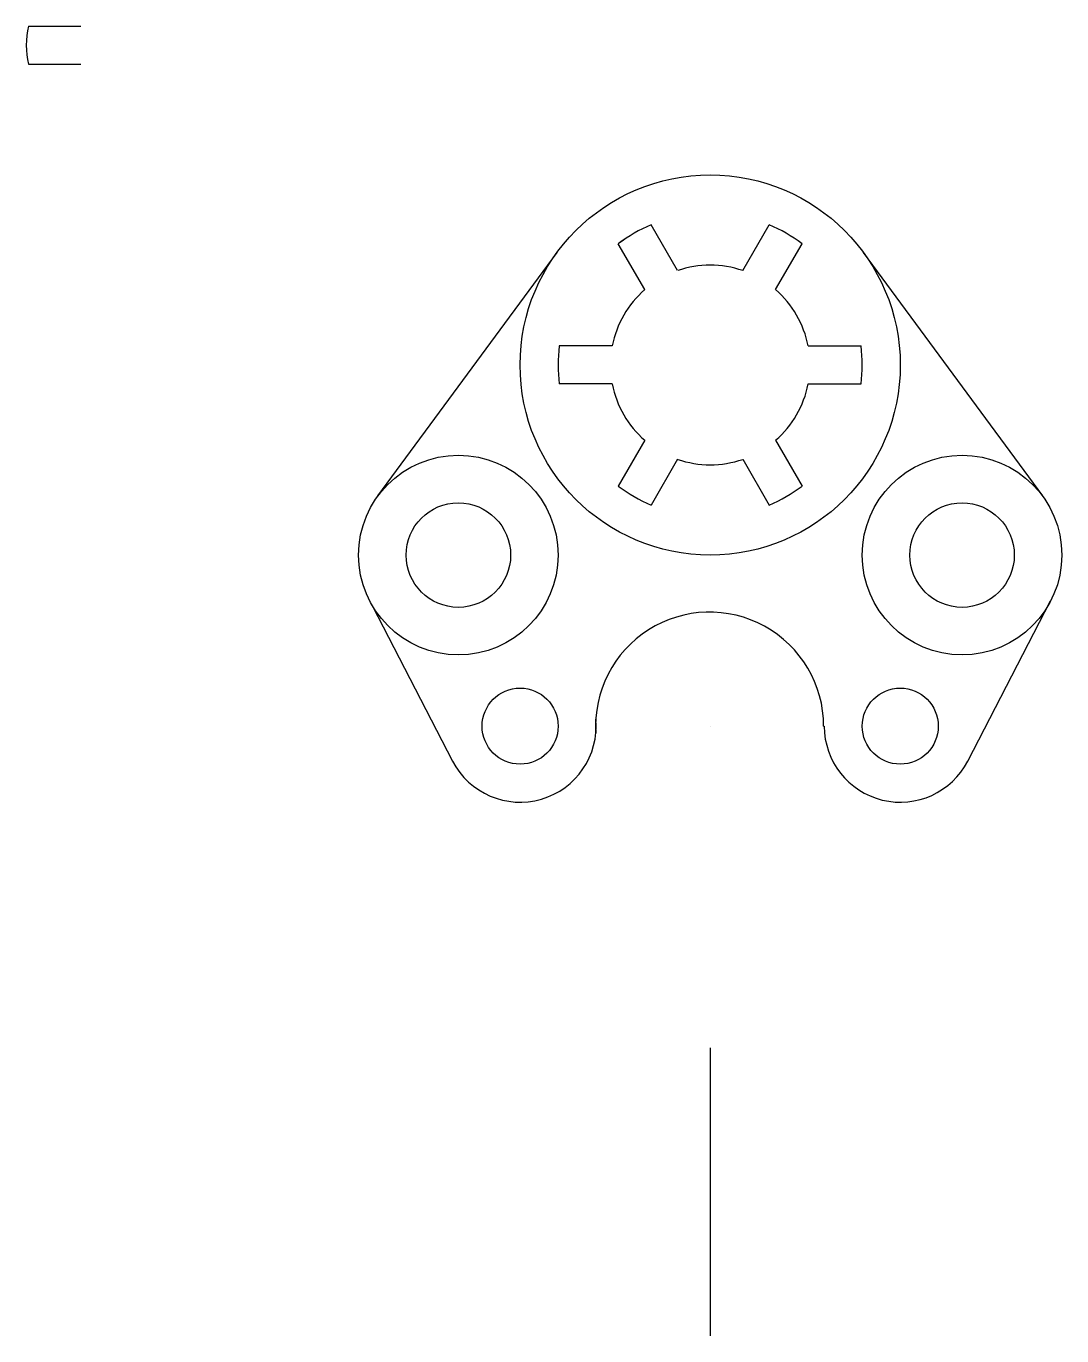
# Model space of a CAD drawing. Header units: millimetres. Extents: x 32 to 250, y -26 to 249.
import ezdxf

# ---------------------------------------------------------------- set-up
doc = ezdxf.new("R2010")
doc.units = ezdxf.units.MM

# ---------------------------------------------------------------- blocks, each defined once
blk = doc.blocks.new('*U4')
for p, q in [((-5.69, 4), (5.44, 4)), ((-5.69, -4), (5.44, -4))]:
    blk.add_line(p, q)
blk.add_arc((-26.31, 0), 32, 352.8192, 7.1808)
blk = doc.blocks.new('*U5')
at = {"color": 0, "linetype": 'ByBlock', "lineweight": -2, "transparency": 16777216}
for p, rotation in [((162.58, 200.95), 120), ((188.89, 200.95), 59.99999999999999), ((149.43, 178.16), 180), ((162.58, 155.38), 239.9999999999999), ((188.89, 155.38), 299.9999999999999)]:
    blk.add_blockref('*U4', p, dxfattribs=dict(at, rotation=rotation))
blk.add_blockref('*U4', (202.04, 178.16), dxfattribs=at)

msp = doc.modelspace()

# ---------------------------------------------------------------- linework, layer by layer
for p, q in [((32.29, 249.45), (43.29, 249.45)), ((32.29, 241.45), (43.29, 241.45)), ((105.82, 150.6), (143.51, 201.86)), ((207.96, 201.86), (245.65, 150.6)), ((104.69, 127.42), (121.52, 94.82)), ((229.95, 94.81), (247.39, 128.51)), ((151.74, 102.16), (151.62, 102.16)), ((151.62, 102.16), (151.74, 102.16)), ((175.74, 102.16), (175.74, 102.16)), ((199.62, 102.16), (199.74, 102.16)), ((175.74, 34.48), (175.74, -26.13))]:
    msp.add_line(p, q)
for centre, radius in [((175.74, 178.16), 40), ((122.74, 138.16), 21), ((228.74, 138.16), 21), ((122.74, 138.16), 11), ((228.74, 138.16), 11), ((135.74, 102.16), 8), ((215.74, 102.16), 8)]:
    msp.add_circle(centre, radius)
for centre, radius, start, end in [((48.29, 245.45), 16.49, 165.9638, 194.0362), ((175.74, 178.16), 32, 112.8192, 127.1808), ((175.74, 178.16), 21, 70.9806, 109.0194), ((175.74, 178.16), 21, 130.9806, 169.0194), ((175.74, 178.16), 21, 10.9806, 49.0194), ((175.74, 178.16), 32, 172.8192, 187.1808), ((175.74, 178.16), 21, 190.9806, 229.0194), ((175.74, 178.16), 21, 310.9806, 349.0194), ((175.74, 178.16), 21, 250.9806, 289.0194), ((175.62, 102.16), 24, 0, 183.5098), ((135.74, 102.16), 16, 207.303, 5.2688), ((215.74, 102.16), 16, 180, 332.6386)]:
    msp.add_arc(centre, radius, start, end)

# ---------------------------------------------------------------- block references
msp.add_blockref('*U5', (0, 0))

doc.saveas('drawing.dxf')
